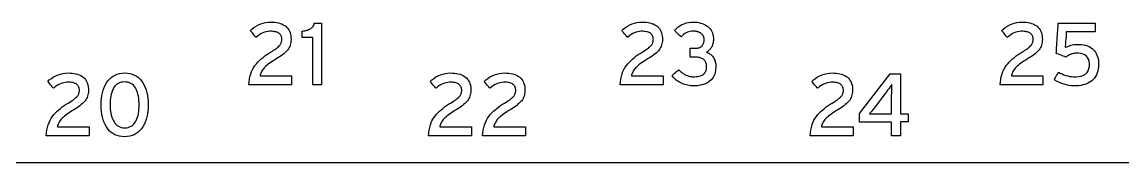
# Model space of a CAD drawing. Extents: x 1 to 47.7, y 0.2 to 35.
# Drawn here: x 33.149 to 34.883, y 13.33 to 13.551 of the extents above; entities that cross this region are included whole.
import ezdxf

# ---------------------------------------------------------------- set-up
doc = ezdxf.new("R2010")
doc.units = 0
doc.header["$MEASUREMENT"] = 0
doc.layers.add('7_0_____DWG', color=7, linetype='CONTINUOUS')

msp = doc.modelspace()

# ---------------------------------------------------------------- linework, layer by layer
at = {"layer": '7_0_____DWG'}
for points in [[(33.5057, 13.4525), (33.5061, 13.4571), (33.5067, 13.4615), (33.5076, 13.4657), (33.5087, 13.4697), (33.5101, 13.4734), (33.5116, 13.4769), (33.5135, 13.4801), (33.5155, 13.4831), (33.5178, 13.4858), (33.5202, 13.4884), (33.5228, 13.4909), (33.5254, 13.4933), (33.5282, 13.4957), (33.531, 13.4979), (33.5339, 13.5), (33.537, 13.502), (33.5401, 13.504), (33.5429, 13.5056), (33.5449, 13.5068), (33.5468, 13.5081), (33.5485, 13.5092), (33.55, 13.5104), (33.5514, 13.5115), (33.5526, 13.5125), (33.5537, 13.5136), (33.5546, 13.5145), (33.5553, 13.5155), (33.5559, 13.5165), (33.5564, 13.5175), (33.5569, 13.5185), (33.5572, 13.5195), (33.5575, 13.5206), (33.5577, 13.5216), (33.5579, 13.5227), (33.5579, 13.5238), (33.5579, 13.5251), (33.5577, 13.5264), (33.5575, 13.5276), (33.5571, 13.5287), (33.5567, 13.5298), (33.5561, 13.5308), (33.5554, 13.5317), (33.5546, 13.5325), (33.5537, 13.5333), (33.5527, 13.5341), (33.5515, 13.5347), (33.5501, 13.5353), (33.5486, 13.5357), (33.547, 13.5361), (33.5453, 13.5364), (33.5434, 13.5366), (33.5413, 13.5367), (33.5389, 13.5367), (33.5361, 13.5364), (33.5333, 13.5359), (33.5306, 13.5352), (33.5279, 13.5342), (33.5254, 13.533), (33.5229, 13.5315), (33.5205, 13.5298), (33.5181, 13.5279), (33.517, 13.5271), (33.5164, 13.5279), (33.5153, 13.5293), (33.5139, 13.531), (33.5124, 13.5328), (33.5109, 13.5347), (33.5096, 13.5363), (33.5086, 13.5375), (33.5082, 13.538), (33.5106, 13.5402), (33.5139, 13.5428), (33.5173, 13.5449), (33.5208, 13.5468), (33.5245, 13.5483), (33.5282, 13.5495), (33.5321, 13.5504), (33.5362, 13.551), (33.5403, 13.5512), (33.5436, 13.5511), (33.5468, 13.5509), (33.5497, 13.5505), (33.5526, 13.5499), (33.5552, 13.5491), (33.5577, 13.5482), (33.56, 13.5471), (33.5621, 13.5459), (33.5641, 13.5445), (33.5659, 13.5428), (33.5674, 13.541), (33.5688, 13.539), (33.5699, 13.5368), (33.5708, 13.5345), (33.5715, 13.532), (33.572, 13.5292), (33.5722, 13.5264), (33.5723, 13.5236), (33.5721, 13.5212), (33.5719, 13.5189), (33.5714, 13.5168), (33.5709, 13.5147), (33.5702, 13.5128), (33.5693, 13.511), (33.5683, 13.5093), (33.5672, 13.5077), (33.5659, 13.5061), (33.5643, 13.5046), (33.5627, 13.503), (33.5608, 13.5015), (33.5588, 13.4999), (33.5566, 13.4983), (33.5542, 13.4966), (33.5517, 13.495), (33.549, 13.4933), (33.5461, 13.4915), (33.5433, 13.4898), (33.5408, 13.4881), (33.5385, 13.4865), (33.5364, 13.4849), (33.5345, 13.4834), (33.5328, 13.4819), (33.5312, 13.4805), (33.5299, 13.4792), (33.5288, 13.4778), (33.5277, 13.4764), (33.5268, 13.475), (33.5259, 13.4736), (33.5252, 13.4721), (33.5246, 13.4706), (33.524, 13.4691), (33.5236, 13.4676), (33.5236, 13.4666), (33.5265, 13.4666), (33.5321, 13.4666), (33.5395, 13.4666), (33.5478, 13.4666), (33.5562, 13.4666), (33.5638, 13.4666), (33.5696, 13.4666), (33.5729, 13.4666), (33.5732, 13.4664), (33.5732, 13.4654), (33.5732, 13.4637), (33.5732, 13.4615), (33.5732, 13.4591), (33.5732, 13.4568), (33.5732, 13.4547), (33.5732, 13.4532), (33.5732, 13.4525), (33.5717, 13.4525), (33.5661, 13.4525), (33.5572, 13.4525), (33.5465, 13.4525), (33.535, 13.4525), (33.524, 13.4525), (33.5146, 13.4525), (33.5081, 13.4525)], [(33.6064, 13.4525), (33.6064, 13.4553), (33.6064, 13.4629), (33.6064, 13.4738), (33.6064, 13.4864), (33.6064, 13.4995), (33.6064, 13.5114), (33.6064, 13.5209), (33.6064, 13.5263), (33.6062, 13.527), (33.605, 13.527), (33.6029, 13.527), (33.6002, 13.527), (33.5973, 13.527), (33.5945, 13.527), (33.592, 13.527), (33.5903, 13.527), (33.5897, 13.527), (33.5897, 13.5274), (33.5897, 13.5284), (33.5897, 13.5299), (33.5897, 13.5316), (33.5897, 13.5333), (33.5897, 13.5349), (33.5897, 13.5362), (33.5897, 13.5369), (33.5906, 13.5371), (33.5923, 13.5373), (33.5939, 13.5376), (33.5955, 13.5379), (33.597, 13.5383), (33.5984, 13.5387), (33.5998, 13.5393), (33.6012, 13.5398), (33.6025, 13.5405), (33.6036, 13.5412), (33.6047, 13.542), (33.6057, 13.5429), (33.6066, 13.5439), (33.6073, 13.545), (33.608, 13.5462), (33.6085, 13.5475), (33.6089, 13.5489), (33.6092, 13.5496), (33.61, 13.5496), (33.6115, 13.5496), (33.6133, 13.5496), (33.6153, 13.5496), (33.6173, 13.5496), (33.6189, 13.5496), (33.6201, 13.5496), (33.6205, 13.5496), (33.6205, 13.5459), (33.6205, 13.536), (33.6205, 13.5219), (33.6205, 13.5053), (33.6205, 13.4883), (33.6205, 13.4727), (33.6205, 13.4605), (33.6205, 13.4534), (33.6204, 13.4525), (33.6193, 13.4525), (33.6176, 13.4525), (33.6153, 13.4525), (33.6128, 13.4525), (33.6104, 13.4525), (33.6084, 13.4525), (33.6069, 13.4525)], [(34.0907, 13.4525), (34.0911, 13.4571), (34.0917, 13.4615), (34.0926, 13.4657), (34.0937, 13.4697), (34.095, 13.4734), (34.0966, 13.4769), (34.0984, 13.4801), (34.1005, 13.4831), (34.1028, 13.4858), (34.1052, 13.4884), (34.1077, 13.4909), (34.1104, 13.4933), (34.1131, 13.4957), (34.116, 13.4979), (34.1189, 13.5), (34.122, 13.502), (34.1251, 13.504), (34.1278, 13.5056), (34.1299, 13.5068), (34.1317, 13.5081), (34.1334, 13.5092), (34.135, 13.5104), (34.1364, 13.5115), (34.1376, 13.5125), (34.1387, 13.5136), (34.1395, 13.5145), (34.1403, 13.5155), (34.1409, 13.5165), (34.1414, 13.5175), (34.1419, 13.5185), (34.1422, 13.5195), (34.1425, 13.5206), (34.1427, 13.5216), (34.1428, 13.5227), (34.1429, 13.5238), (34.1428, 13.5251), (34.1427, 13.5264), (34.1424, 13.5276), (34.1421, 13.5287), (34.1416, 13.5298), (34.1411, 13.5308), (34.1404, 13.5317), (34.1396, 13.5325), (34.1387, 13.5333), (34.1377, 13.5341), (34.1365, 13.5347), (34.1351, 13.5353), (34.1336, 13.5357), (34.132, 13.5361), (34.1302, 13.5364), (34.1283, 13.5366), (34.1263, 13.5367), (34.1239, 13.5367), (34.121, 13.5364), (34.1183, 13.5359), (34.1156, 13.5352), (34.1129, 13.5342), (34.1104, 13.533), (34.1079, 13.5315), (34.1055, 13.5298), (34.1031, 13.5279), (34.102, 13.5271), (34.1014, 13.5279), (34.1003, 13.5293), (34.0989, 13.531), (34.0974, 13.5328), (34.0959, 13.5347), (34.0945, 13.5363), (34.0936, 13.5375), (34.0931, 13.538), (34.0956, 13.5402), (34.0989, 13.5428), (34.1023, 13.5449), (34.1058, 13.5468), (34.1094, 13.5483), (34.1132, 13.5495), (34.1171, 13.5504), (34.1211, 13.551), (34.1253, 13.5512), (34.1286, 13.5511), (34.1317, 13.5509), (34.1347, 13.5505), (34.1375, 13.5499), (34.1402, 13.5491), (34.1427, 13.5482), (34.145, 13.5471), (34.1471, 13.5459), (34.1491, 13.5445), (34.1509, 13.5428), (34.1524, 13.541), (34.1538, 13.539), (34.1549, 13.5368), (34.1558, 13.5345), (34.1565, 13.532), (34.157, 13.5292), (34.1572, 13.5264), (34.1573, 13.5236), (34.1571, 13.5212), (34.1568, 13.5189), (34.1564, 13.5168), (34.1559, 13.5147), (34.1551, 13.5128), (34.1543, 13.511), (34.1533, 13.5093), (34.1522, 13.5077), (34.1508, 13.5061), (34.1493, 13.5046), (34.1476, 13.503), (34.1458, 13.5015), (34.1437, 13.4999), (34.1416, 13.4983), (34.1392, 13.4966), (34.1366, 13.495), (34.1339, 13.4933), (34.131, 13.4915), (34.1283, 13.4898), (34.1258, 13.4881), (34.1235, 13.4865), (34.1213, 13.4849), (34.1194, 13.4834), (34.1177, 13.4819), (34.1162, 13.4805), (34.1149, 13.4792), (34.1137, 13.4778), (34.1127, 13.4764), (34.1117, 13.475), (34.1109, 13.4736), (34.1102, 13.4721), (34.1095, 13.4706), (34.109, 13.4691), (34.1086, 13.4676), (34.1086, 13.4666), (34.1115, 13.4666), (34.1171, 13.4666), (34.1245, 13.4666), (34.1328, 13.4666), (34.1412, 13.4666), (34.1488, 13.4666), (34.1546, 13.4666), (34.1578, 13.4666), (34.1582, 13.4664), (34.1582, 13.4654), (34.1582, 13.4637), (34.1582, 13.4615), (34.1582, 13.4591), (34.1582, 13.4568), (34.1582, 13.4547), (34.1582, 13.4532), (34.1582, 13.4525), (34.1567, 13.4525), (34.151, 13.4525), (34.1422, 13.4525), (34.1315, 13.4525), (34.12, 13.4525), (34.1089, 13.4525), (34.0996, 13.4525), (34.0931, 13.4525)], [(34.2415, 13.4813), (34.2409, 13.4749), (34.2395, 13.4692), (34.2372, 13.4643), (34.234, 13.4602), (34.23, 13.4568), (34.225, 13.4542), (34.2193, 13.4523), (34.2126, 13.4512), (34.2058, 13.4509), (34.2036, 13.451), (34.2013, 13.4512), (34.1991, 13.4515), (34.1969, 13.452), (34.1947, 13.4525), (34.1925, 13.4531), (34.1904, 13.4538), (34.1883, 13.4546), (34.1862, 13.4555), (34.1842, 13.4565), (34.1823, 13.4577), (34.1805, 13.4589), (34.1788, 13.4601), (34.1772, 13.4615), (34.1757, 13.4629), (34.1743, 13.4645), (34.173, 13.4661), (34.1724, 13.4671), (34.173, 13.4677), (34.1743, 13.4688), (34.1759, 13.4702), (34.1777, 13.4717), (34.1795, 13.4733), (34.1811, 13.4747), (34.1823, 13.4758), (34.183, 13.4764), (34.1837, 13.4757), (34.1847, 13.4745), (34.1859, 13.4734), (34.187, 13.4724), (34.1882, 13.4714), (34.1894, 13.4705), (34.1907, 13.4697), (34.192, 13.4689), (34.1933, 13.4682), (34.1947, 13.4676), (34.1961, 13.4671), (34.1975, 13.4666), (34.1989, 13.4662), (34.2003, 13.4659), (34.2017, 13.4656), (34.2032, 13.4654), (34.2046, 13.4653), (34.206, 13.4653), (34.2083, 13.4653), (34.2107, 13.4655), (34.2128, 13.4657), (34.2148, 13.4661), (34.2166, 13.4666), (34.2183, 13.4672), (34.2198, 13.4679), (34.2211, 13.4687), (34.2222, 13.4696), (34.2232, 13.4706), (34.2241, 13.4717), (34.2248, 13.4728), (34.2255, 13.4741), (34.226, 13.4754), (34.2264, 13.4768), (34.2266, 13.4783), (34.2268, 13.4799), (34.2268, 13.4816), (34.2267, 13.4832), (34.2265, 13.4847), (34.2262, 13.4862), (34.2257, 13.4875), (34.2252, 13.4888), (34.2245, 13.4899), (34.2237, 13.4909), (34.2228, 13.4919), (34.2218, 13.4927), (34.2207, 13.4934), (34.2195, 13.494), (34.2182, 13.4946), (34.2168, 13.495), (34.2154, 13.4954), (34.2139, 13.4957), (34.2124, 13.4958), (34.2107, 13.4959), (34.2097, 13.4959), (34.2091, 13.4959), (34.2081, 13.4959), (34.2068, 13.4959), (34.2053, 13.4959), (34.2039, 13.4959), (34.2026, 13.4959), (34.2015, 13.4959), (34.201, 13.4959), (34.2009, 13.4961), (34.2009, 13.4971), (34.2009, 13.4988), (34.2009, 13.501), (34.2009, 13.5033), (34.2009, 13.5057), (34.2009, 13.5077), (34.2009, 13.5092), (34.2009, 13.51), (34.2011, 13.51), (34.2018, 13.51), (34.2029, 13.51), (34.2042, 13.51), (34.2057, 13.51), (34.2071, 13.51), (34.2083, 13.51), (34.2092, 13.51), (34.2096, 13.51), (34.2109, 13.5101), (34.2123, 13.5102), (34.2136, 13.5105), (34.2148, 13.5108), (34.216, 13.5112), (34.217, 13.5118), (34.218, 13.5124), (34.2189, 13.5132), (34.2197, 13.5141), (34.2204, 13.5149), (34.221, 13.5159), (34.2215, 13.5168), (34.2219, 13.5179), (34.2223, 13.5189), (34.2226, 13.52), (34.2228, 13.5212), (34.2229, 13.5224), (34.2229, 13.5235), (34.2229, 13.524), (34.2229, 13.5244), (34.2228, 13.5249), (34.2228, 13.5254), (34.2227, 13.526), (34.2226, 13.5265), (34.2225, 13.527), (34.2224, 13.5275), (34.2222, 13.5281), (34.222, 13.5286), (34.2217, 13.5291), (34.2214, 13.5296), (34.2211, 13.5301), (34.2208, 13.5306), (34.2204, 13.531), (34.22, 13.5315), (34.2196, 13.532), (34.2191, 13.5324), (34.2186, 13.5329), (34.2181, 13.5333), (34.2175, 13.5337), (34.2169, 13.5341), (34.2163, 13.5345), (34.2157, 13.5348), (34.215, 13.5352), (34.2142, 13.5355), (34.2135, 13.5358), (34.2126, 13.536), (34.2117, 13.5362), (34.2108, 13.5364), (34.2098, 13.5366), (34.2088, 13.5367), (34.2078, 13.5368), (34.2067, 13.5368), (34.2055, 13.5368), (34.2034, 13.5368), (34.2011, 13.5365), (34.1988, 13.5359), (34.1966, 13.5352), (34.1945, 13.5342), (34.1924, 13.533), (34.1905, 13.5316), (34.1886, 13.5299), (34.1868, 13.5281), (34.1863, 13.528), (34.1854, 13.5289), (34.184, 13.5303), (34.1823, 13.5319), (34.1806, 13.5337), (34.1789, 13.5353), (34.1775, 13.5367), (34.1765, 13.5377), (34.1761, 13.5381), (34.1788, 13.5408), (34.1817, 13.5433), (34.1847, 13.5454), (34.1879, 13.5472), (34.1912, 13.5486), (34.1946, 13.5498), (34.1983, 13.5506), (34.202, 13.5511), (34.2058, 13.5512), (34.2088, 13.5511), (34.2118, 13.5508), (34.2145, 13.5504), (34.2172, 13.5497), (34.2198, 13.5489), (34.2222, 13.5479), (34.2245, 13.5468), (34.2267, 13.5455), (34.2288, 13.544), (34.2307, 13.5423), (34.2323, 13.5405), (34.2338, 13.5385), (34.235, 13.5364), (34.2359, 13.5341), (34.2367, 13.5317), (34.2372, 13.5292), (34.2375, 13.5264), (34.2375, 13.524), (34.2374, 13.5221), (34.2372, 13.5204), (34.237, 13.5187), (34.2366, 13.5171), (34.2362, 13.5157), (34.2358, 13.5143), (34.2352, 13.513), (34.2346, 13.5118), (34.2339, 13.5107), (34.2331, 13.5096), (34.2323, 13.5086), (34.2314, 13.5077), (34.2305, 13.5068), (34.2296, 13.5059), (34.2286, 13.5052), (34.2275, 13.5044), (34.2264, 13.5038), (34.2272, 13.5033), (34.2287, 13.5027), (34.2301, 13.5021), (34.2314, 13.5014), (34.2327, 13.5005), (34.2339, 13.4996), (34.235, 13.4986), (34.236, 13.4975), (34.237, 13.4962), (34.2379, 13.4949), (34.2387, 13.4936), (34.2394, 13.4921), (34.24, 13.4905), (34.2405, 13.4889), (34.2409, 13.4871), (34.2412, 13.4853), (34.2414, 13.4833)], [(34.689, 13.4525), (34.6894, 13.4571), (34.69, 13.4615), (34.6909, 13.4657), (34.692, 13.4697), (34.6934, 13.4734), (34.6949, 13.4769), (34.6968, 13.4801), (34.6988, 13.4831), (34.7011, 13.4858), (34.7035, 13.4884), (34.7061, 13.4909), (34.7087, 13.4933), (34.7115, 13.4957), (34.7143, 13.4979), (34.7172, 13.5), (34.7203, 13.502), (34.7234, 13.504), (34.7262, 13.5056), (34.7282, 13.5068), (34.7301, 13.5081), (34.7318, 13.5092), (34.7333, 13.5104), (34.7347, 13.5115), (34.7359, 13.5125), (34.737, 13.5136), (34.7379, 13.5145), (34.7386, 13.5155), (34.7392, 13.5165), (34.7397, 13.5175), (34.7402, 13.5185), (34.7405, 13.5195), (34.7408, 13.5206), (34.741, 13.5216), (34.7412, 13.5227), (34.7412, 13.5238), (34.7412, 13.5251), (34.741, 13.5264), (34.7408, 13.5276), (34.7404, 13.5287), (34.74, 13.5298), (34.7394, 13.5308), (34.7387, 13.5317), (34.7379, 13.5325), (34.737, 13.5333), (34.736, 13.5341), (34.7348, 13.5347), (34.7334, 13.5353), (34.732, 13.5357), (34.7303, 13.5361), (34.7286, 13.5364), (34.7267, 13.5366), (34.7246, 13.5367), (34.7222, 13.5367), (34.7194, 13.5364), (34.7166, 13.5359), (34.7139, 13.5352), (34.7113, 13.5342), (34.7087, 13.533), (34.7062, 13.5315), (34.7038, 13.5298), (34.7015, 13.5279), (34.7003, 13.5271), (34.6997, 13.5279), (34.6986, 13.5293), (34.6972, 13.531), (34.6957, 13.5328), (34.6942, 13.5347), (34.6929, 13.5363), (34.6919, 13.5375), (34.6915, 13.538), (34.6939, 13.5402), (34.6972, 13.5428), (34.7006, 13.5449), (34.7041, 13.5468), (34.7078, 13.5483), (34.7115, 13.5495), (34.7154, 13.5504), (34.7195, 13.551), (34.7236, 13.5512), (34.7269, 13.5511), (34.7301, 13.5509), (34.733, 13.5505), (34.7359, 13.5499), (34.7385, 13.5491), (34.741, 13.5482), (34.7433, 13.5471), (34.7454, 13.5459), (34.7474, 13.5445), (34.7492, 13.5428), (34.7507, 13.541), (34.7521, 13.539), (34.7532, 13.5368), (34.7541, 13.5345), (34.7548, 13.532), (34.7553, 13.5292), (34.7555, 13.5264), (34.7556, 13.5236), (34.7554, 13.5212), (34.7552, 13.5189), (34.7547, 13.5168), (34.7542, 13.5147), (34.7535, 13.5128), (34.7526, 13.511), (34.7516, 13.5093), (34.7505, 13.5077), (34.7492, 13.5061), (34.7476, 13.5046), (34.746, 13.503), (34.7441, 13.5015), (34.7421, 13.4999), (34.7399, 13.4983), (34.7375, 13.4966), (34.735, 13.495), (34.7323, 13.4933), (34.7294, 13.4915), (34.7266, 13.4898), (34.7241, 13.4881), (34.7218, 13.4865), (34.7197, 13.4849), (34.7178, 13.4834), (34.7161, 13.4819), (34.7145, 13.4805), (34.7132, 13.4792), (34.7121, 13.4778), (34.711, 13.4764), (34.7101, 13.475), (34.7092, 13.4736), (34.7085, 13.4721), (34.7079, 13.4706), (34.7073, 13.4691), (34.7069, 13.4676), (34.7069, 13.4666), (34.7098, 13.4666), (34.7154, 13.4666), (34.7228, 13.4666), (34.7311, 13.4666), (34.7395, 13.4666), (34.7471, 13.4666), (34.7529, 13.4666), (34.7562, 13.4666), (34.7565, 13.4664), (34.7565, 13.4654), (34.7565, 13.4637), (34.7565, 13.4615), (34.7565, 13.4591), (34.7565, 13.4568), (34.7565, 13.4547), (34.7565, 13.4532), (34.7565, 13.4525), (34.755, 13.4525), (34.7493, 13.4525), (34.7405, 13.4525), (34.7298, 13.4525), (34.7183, 13.4525), (34.7073, 13.4525), (34.6979, 13.4525), (34.6914, 13.4525)], [(34.8442, 13.4855), (34.8441, 13.4816), (34.8436, 13.4779), (34.843, 13.4745), (34.842, 13.4713), (34.8408, 13.4684), (34.8393, 13.4657), (34.8376, 13.4632), (34.8356, 13.4609), (34.8334, 13.459), (34.831, 13.4572), (34.8284, 13.4556), (34.8256, 13.4543), (34.8227, 13.4532), (34.8195, 13.4523), (34.8163, 13.4516), (34.8128, 13.4512), (34.8092, 13.4509), (34.8053, 13.4509), (34.8013, 13.4512), (34.7974, 13.4517), (34.7936, 13.4524), (34.7898, 13.4534), (34.7861, 13.4546), (34.7825, 13.4561), (34.7789, 13.4578), (34.7754, 13.4598), (34.7744, 13.4607), (34.7749, 13.4616), (34.7758, 13.4632), (34.7769, 13.4651), (34.778, 13.4671), (34.7792, 13.4691), (34.7801, 13.4708), (34.7808, 13.472), (34.7811, 13.4725), (34.7837, 13.4711), (34.7867, 13.4697), (34.7896, 13.4685), (34.7926, 13.4674), (34.7956, 13.4666), (34.7987, 13.4659), (34.8017, 13.4654), (34.8048, 13.4651), (34.8081, 13.465), (34.8128, 13.4654), (34.8169, 13.4663), (34.8205, 13.4676), (34.8235, 13.4695), (34.8259, 13.4718), (34.8277, 13.4747), (34.829, 13.4781), (34.8297, 13.4819), (34.8298, 13.4861), (34.8293, 13.4897), (34.8284, 13.4928), (34.8269, 13.4955), (34.825, 13.4977), (34.8226, 13.4995), (34.8198, 13.5008), (34.8164, 13.5017), (34.8126, 13.5021), (34.81, 13.5022), (34.8087, 13.5021), (34.8075, 13.5021), (34.8063, 13.5019), (34.8051, 13.5018), (34.8039, 13.5016), (34.8028, 13.5013), (34.8018, 13.5011), (34.8007, 13.5008), (34.7997, 13.5004), (34.7988, 13.4999), (34.7978, 13.4995), (34.7969, 13.499), (34.796, 13.4985), (34.7951, 13.4979), (34.7942, 13.4973), (34.7934, 13.4967), (34.7925, 13.4961), (34.792, 13.4963), (34.7906, 13.4969), (34.7885, 13.4977), (34.786, 13.4987), (34.7835, 13.4998), (34.7811, 13.5007), (34.7791, 13.5015), (34.7778, 13.502), (34.7775, 13.5023), (34.7777, 13.5047), (34.778, 13.5098), (34.7785, 13.5167), (34.779, 13.5246), (34.7796, 13.5326), (34.7801, 13.5399), (34.7805, 13.5457), (34.7807, 13.5491), (34.7812, 13.5496), (34.7849, 13.5496), (34.7917, 13.5496), (34.8005, 13.5496), (34.8102, 13.5496), (34.8199, 13.5496), (34.8285, 13.5496), (34.835, 13.5496), (34.8383, 13.5496), (34.8386, 13.5494), (34.8386, 13.5483), (34.8386, 13.5466), (34.8386, 13.5444), (34.8386, 13.5421), (34.8386, 13.5398), (34.8386, 13.5378), (34.8386, 13.5364), (34.8386, 13.5358), (34.8373, 13.5358), (34.8332, 13.5358), (34.8271, 13.5358), (34.8198, 13.5358), (34.8121, 13.5358), (34.8048, 13.5358), (34.7987, 13.5358), (34.7946, 13.5358), (34.7933, 13.5358), (34.7933, 13.5347), (34.7931, 13.5322), (34.7928, 13.5287), (34.7925, 13.5246), (34.7922, 13.5205), (34.7919, 13.5166), (34.7917, 13.5135), (34.7915, 13.5115), (34.7921, 13.5115), (34.794, 13.5125), (34.796, 13.5134), (34.7981, 13.5141), (34.8003, 13.5148), (34.8027, 13.5153), (34.8052, 13.5157), (34.8078, 13.516), (34.8105, 13.5161), (34.8138, 13.5161), (34.8173, 13.5158), (34.8206, 13.5154), (34.8237, 13.5147), (34.8265, 13.5138), (34.8292, 13.5126), (34.8316, 13.5113), (34.8338, 13.5097), (34.8358, 13.508), (34.8376, 13.506), (34.8391, 13.5039), (34.8405, 13.5017), (34.8416, 13.4993), (34.8426, 13.4968), (34.8433, 13.4942), (34.8438, 13.4914), (34.8441, 13.4885)], [(33.1867, 13.3724), (33.1871, 13.3771), (33.1878, 13.3815), (33.1886, 13.3857), (33.1897, 13.3896), (33.1911, 13.3934), (33.1927, 13.3968), (33.1945, 13.4001), (33.1965, 13.403), (33.1988, 13.4058), (33.2012, 13.4084), (33.2038, 13.4109), (33.2064, 13.4133), (33.2092, 13.4156), (33.212, 13.4178), (33.2149, 13.42), (33.218, 13.422), (33.2211, 13.4239), (33.2239, 13.4255), (33.2259, 13.4268), (33.2278, 13.428), (33.2295, 13.4292), (33.231, 13.4303), (33.2324, 13.4314), (33.2336, 13.4325), (33.2347, 13.4335), (33.2356, 13.4345), (33.2363, 13.4355), (33.2369, 13.4364), (33.2374, 13.4374), (33.2379, 13.4384), (33.2383, 13.4395), (33.2385, 13.4405), (33.2388, 13.4416), (33.2389, 13.4427), (33.2389, 13.4438), (33.2389, 13.4451), (33.2387, 13.4463), (33.2385, 13.4475), (33.2381, 13.4487), (33.2377, 13.4497), (33.2371, 13.4507), (33.2364, 13.4516), (33.2356, 13.4525), (33.2348, 13.4533), (33.2337, 13.454), (33.2325, 13.4547), (33.2311, 13.4552), (33.2297, 13.4557), (33.228, 13.4561), (33.2263, 13.4563), (33.2244, 13.4565), (33.2223, 13.4566), (33.2199, 13.4566), (33.2171, 13.4564), (33.2143, 13.4559), (33.2116, 13.4551), (33.209, 13.4542), (33.2064, 13.4529), (33.2039, 13.4515), (33.2015, 13.4498), (33.1992, 13.4479), (33.198, 13.4471), (33.1974, 13.4479), (33.1963, 13.4492), (33.1949, 13.4509), (33.1934, 13.4528), (33.1919, 13.4546), (33.1906, 13.4562), (33.1896, 13.4574), (33.1892, 13.458), (33.1916, 13.4602), (33.1949, 13.4627), (33.1983, 13.4649), (33.2018, 13.4668), (33.2055, 13.4683), (33.2093, 13.4695), (33.2132, 13.4704), (33.2172, 13.4709), (33.2213, 13.4712), (33.2246, 13.4711), (33.2278, 13.4708), (33.2308, 13.4704), (33.2336, 13.4698), (33.2362, 13.4691), (33.2387, 13.4682), (33.241, 13.4671), (33.2431, 13.4659), (33.2451, 13.4644), (33.2469, 13.4628), (33.2484, 13.461), (33.2498, 13.459), (33.2509, 13.4568), (33.2518, 13.4544), (33.2525, 13.4519), (33.253, 13.4492), (33.2532, 13.4463), (33.2533, 13.4435), (33.2531, 13.4412), (33.2529, 13.4389), (33.2524, 13.4368), (33.2519, 13.4347), (33.2512, 13.4328), (33.2503, 13.431), (33.2493, 13.4292), (33.2482, 13.4276), (33.2469, 13.4261), (33.2453, 13.4246), (33.2437, 13.423), (33.2418, 13.4214), (33.2398, 13.4198), (33.2376, 13.4182), (33.2352, 13.4166), (33.2327, 13.4149), (33.23, 13.4133), (33.2271, 13.4115), (33.2243, 13.4098), (33.2218, 13.4081), (33.2195, 13.4064), (33.2174, 13.4049), (33.2155, 13.4034), (33.2138, 13.4019), (33.2123, 13.4005), (33.211, 13.3991), (33.2098, 13.3978), (33.2087, 13.3964), (33.2078, 13.395), (33.2069, 13.3935), (33.2062, 13.3921), (33.2056, 13.3906), (33.205, 13.3891), (33.2046, 13.3876), (33.2046, 13.3865), (33.2075, 13.3865), (33.2131, 13.3865), (33.2205, 13.3865), (33.2288, 13.3865), (33.2372, 13.3865), (33.2448, 13.3865), (33.2507, 13.3865), (33.2539, 13.3865), (33.2543, 13.3864), (33.2543, 13.3854), (33.2543, 13.3836), (33.2543, 13.3815), (33.2543, 13.3791), (33.2543, 13.3767), (33.2543, 13.3747), (33.2543, 13.3732), (33.2543, 13.3725), (33.2528, 13.3724), (33.2471, 13.3724), (33.2382, 13.3724), (33.2275, 13.3724), (33.216, 13.3724), (33.205, 13.3724), (33.1956, 13.3724), (33.1891, 13.3724)], [(33.3473, 13.4212), (33.3472, 13.416), (33.3468, 13.4111), (33.3461, 13.4065), (33.3452, 13.402), (33.344, 13.3978), (33.3426, 13.3939), (33.3409, 13.3902), (33.339, 13.3867), (33.3367, 13.3835), (33.3343, 13.3806), (33.3316, 13.3781), (33.3286, 13.3759), (33.3254, 13.3742), (33.3219, 13.3728), (33.3182, 13.3718), (33.3142, 13.3711), (33.31, 13.3709), (33.3059, 13.3711), (33.302, 13.3718), (33.2983, 13.3728), (33.2949, 13.3741), (33.2917, 13.3759), (33.2887, 13.378), (33.286, 13.3805), (33.2836, 13.3833), (33.2814, 13.3865), (33.2794, 13.39), (33.2777, 13.3936), (33.2763, 13.3976), (33.2751, 13.4017), (33.2742, 13.4062), (33.2736, 13.4108), (33.2732, 13.4157), (33.273, 13.4209), (33.2732, 13.4261), (33.2736, 13.431), (33.2742, 13.4357), (33.2752, 13.4401), (33.2763, 13.4443), (33.2778, 13.4483), (33.2795, 13.452), (33.2815, 13.4555), (33.2837, 13.4587), (33.2862, 13.4616), (33.2889, 13.4641), (33.2919, 13.4662), (33.2951, 13.468), (33.2985, 13.4694), (33.3022, 13.4703), (33.3061, 13.4709), (33.3103, 13.4712), (33.3145, 13.4709), (33.3185, 13.4703), (33.3222, 13.4693), (33.3256, 13.468), (33.3288, 13.4662), (33.3318, 13.4641), (33.3344, 13.4617), (33.3369, 13.4588), (33.3391, 13.4556), (33.341, 13.4522), (33.3427, 13.4485), (33.3441, 13.4446), (33.3452, 13.4404), (33.3461, 13.436), (33.3468, 13.4313), (33.3472, 13.4264)], [(33.3331, 13.4209), (33.333, 13.4245), (33.3328, 13.428), (33.3324, 13.4313), (33.3319, 13.4345), (33.3312, 13.4375), (33.3304, 13.4403), (33.3295, 13.443), (33.3284, 13.4456), (33.3271, 13.448), (33.3257, 13.4501), (33.324, 13.4519), (33.3222, 13.4535), (33.3201, 13.4547), (33.3179, 13.4557), (33.3155, 13.4565), (33.3128, 13.4569), (33.31, 13.4571), (33.3073, 13.4569), (33.3047, 13.4565), (33.3023, 13.4557), (33.3001, 13.4548), (33.2981, 13.4535), (33.2963, 13.452), (33.2946, 13.4502), (33.2932, 13.4481), (33.2919, 13.4458), (33.2908, 13.4433), (33.2898, 13.4406), (33.289, 13.4378), (33.2884, 13.4348), (33.2879, 13.4316), (33.2875, 13.4283), (33.2873, 13.4248), (33.2873, 13.4212), (33.2873, 13.4176), (33.2876, 13.4141), (33.288, 13.4109), (33.2885, 13.4077), (33.2892, 13.4048), (33.29, 13.4019), (33.291, 13.3993), (33.2922, 13.3968), (33.2935, 13.3944), (33.2949, 13.3922), (33.2966, 13.3903), (33.2984, 13.3887), (33.3004, 13.3874), (33.3026, 13.3863), (33.305, 13.3856), (33.3075, 13.3851), (33.3103, 13.385), (33.3131, 13.3851), (33.3157, 13.3856), (33.3181, 13.3863), (33.3204, 13.3874), (33.3224, 13.3887), (33.3242, 13.3902), (33.3259, 13.3921), (33.3273, 13.3943), (33.3285, 13.3966), (33.3296, 13.3991), (33.3305, 13.4017), (33.3313, 13.4045), (33.3319, 13.4075), (33.3324, 13.4106), (33.3328, 13.4139), (33.333, 13.4173)], [(33.7889, 13.3724), (33.7893, 13.3771), (33.7899, 13.3815), (33.7908, 13.3857), (33.7919, 13.3896), (33.7932, 13.3934), (33.7948, 13.3968), (33.7966, 13.4001), (33.7987, 13.403), (33.801, 13.4058), (33.8034, 13.4084), (33.806, 13.4109), (33.8086, 13.4133), (33.8113, 13.4156), (33.8142, 13.4178), (33.8171, 13.42), (33.8202, 13.422), (33.8233, 13.4239), (33.826, 13.4255), (33.8281, 13.4268), (33.8299, 13.428), (33.8316, 13.4292), (33.8332, 13.4303), (33.8346, 13.4314), (33.8358, 13.4325), (33.8369, 13.4335), (33.8378, 13.4345), (33.8385, 13.4355), (33.8391, 13.4364), (33.8396, 13.4374), (33.8401, 13.4384), (33.8404, 13.4395), (33.8407, 13.4405), (33.8409, 13.4416), (33.8411, 13.4427), (33.8411, 13.4438), (33.8411, 13.4451), (33.8409, 13.4463), (33.8407, 13.4475), (33.8403, 13.4487), (33.8398, 13.4497), (33.8393, 13.4507), (33.8386, 13.4516), (33.8378, 13.4525), (33.8369, 13.4533), (33.8359, 13.454), (33.8347, 13.4547), (33.8333, 13.4552), (33.8318, 13.4557), (33.8302, 13.4561), (33.8284, 13.4563), (33.8265, 13.4565), (33.8245, 13.4566), (33.8221, 13.4566), (33.8192, 13.4564), (33.8165, 13.4559), (33.8138, 13.4551), (33.8111, 13.4542), (33.8086, 13.4529), (33.8061, 13.4515), (33.8037, 13.4498), (33.8013, 13.4479), (33.8002, 13.4471), (33.7996, 13.4479), (33.7985, 13.4492), (33.7971, 13.4509), (33.7956, 13.4528), (33.7941, 13.4546), (33.7928, 13.4562), (33.7918, 13.4574), (33.7913, 13.458), (33.7938, 13.4602), (33.7971, 13.4627), (33.8005, 13.4649), (33.804, 13.4668), (33.8077, 13.4683), (33.8114, 13.4695), (33.8153, 13.4704), (33.8193, 13.4709), (33.8235, 13.4712), (33.8268, 13.4711), (33.8299, 13.4708), (33.8329, 13.4704), (33.8357, 13.4698), (33.8384, 13.4691), (33.8409, 13.4682), (33.8432, 13.4671), (33.8453, 13.4659), (33.8473, 13.4644), (33.8491, 13.4628), (33.8506, 13.461), (33.852, 13.459), (33.8531, 13.4568), (33.854, 13.4544), (33.8547, 13.4519), (33.8552, 13.4492), (33.8554, 13.4463), (33.8555, 13.4435), (33.8553, 13.4412), (33.855, 13.4389), (33.8546, 13.4368), (33.8541, 13.4347), (33.8533, 13.4328), (33.8525, 13.431), (33.8515, 13.4292), (33.8504, 13.4276), (33.849, 13.4261), (33.8475, 13.4246), (33.8458, 13.423), (33.844, 13.4214), (33.842, 13.4198), (33.8398, 13.4182), (33.8374, 13.4166), (33.8349, 13.4149), (33.8322, 13.4133), (33.8292, 13.4115), (33.8265, 13.4098), (33.824, 13.4081), (33.8217, 13.4064), (33.8196, 13.4049), (33.8176, 13.4034), (33.8159, 13.4019), (33.8144, 13.4005), (33.8131, 13.3991), (33.812, 13.3978), (33.8109, 13.3964), (33.81, 13.395), (33.8091, 13.3935), (33.8084, 13.3921), (33.8077, 13.3906), (33.8072, 13.3891), (33.8068, 13.3876), (33.8068, 13.3865), (33.8097, 13.3865), (33.8153, 13.3865), (33.8227, 13.3865), (33.831, 13.3865), (33.8394, 13.3865), (33.847, 13.3865), (33.8528, 13.3865), (33.856, 13.3865), (33.8564, 13.3864), (33.8564, 13.3854), (33.8564, 13.3836), (33.8564, 13.3815), (33.8564, 13.3791), (33.8564, 13.3767), (33.8564, 13.3747), (33.8564, 13.3732), (33.8564, 13.3725), (33.8549, 13.3724), (33.8492, 13.3724), (33.8404, 13.3724), (33.8297, 13.3724), (33.8182, 13.3724), (33.8072, 13.3724), (33.7978, 13.3724), (33.7913, 13.3724)], [(33.874, 13.3724), (33.8744, 13.3771), (33.875, 13.3815), (33.8759, 13.3857), (33.877, 13.3896), (33.8784, 13.3934), (33.8799, 13.3968), (33.8818, 13.4001), (33.8838, 13.403), (33.8861, 13.4058), (33.8885, 13.4084), (33.8911, 13.4109), (33.8937, 13.4133), (33.8964, 13.4156), (33.8993, 13.4178), (33.9022, 13.42), (33.9053, 13.422), (33.9084, 13.4239), (33.9112, 13.4255), (33.9132, 13.4268), (33.9151, 13.428), (33.9168, 13.4292), (33.9183, 13.4303), (33.9197, 13.4314), (33.9209, 13.4325), (33.922, 13.4335), (33.9229, 13.4345), (33.9236, 13.4355), (33.9242, 13.4364), (33.9247, 13.4374), (33.9252, 13.4384), (33.9255, 13.4395), (33.9258, 13.4405), (33.926, 13.4416), (33.9262, 13.4427), (33.9262, 13.4438), (33.9262, 13.4451), (33.926, 13.4463), (33.9258, 13.4475), (33.9254, 13.4487), (33.925, 13.4497), (33.9244, 13.4507), (33.9237, 13.4516), (33.9229, 13.4525), (33.922, 13.4533), (33.921, 13.454), (33.9198, 13.4547), (33.9184, 13.4552), (33.9169, 13.4557), (33.9153, 13.4561), (33.9136, 13.4563), (33.9116, 13.4565), (33.9096, 13.4566), (33.9072, 13.4566), (33.9043, 13.4564), (33.9016, 13.4559), (33.8989, 13.4551), (33.8962, 13.4542), (33.8937, 13.4529), (33.8912, 13.4515), (33.8888, 13.4498), (33.8864, 13.4479), (33.8853, 13.4471), (33.8847, 13.4479), (33.8836, 13.4492), (33.8822, 13.4509), (33.8807, 13.4528), (33.8792, 13.4546), (33.8779, 13.4562), (33.8769, 13.4574), (33.8764, 13.458), (33.8789, 13.4602), (33.8822, 13.4627), (33.8856, 13.4649), (33.8891, 13.4668), (33.8928, 13.4683), (33.8965, 13.4695), (33.9004, 13.4704), (33.9045, 13.4709), (33.9086, 13.4712), (33.9119, 13.4711), (33.9151, 13.4708), (33.918, 13.4704), (33.9208, 13.4698), (33.9235, 13.4691), (33.926, 13.4682), (33.9283, 13.4671), (33.9304, 13.4659), (33.9324, 13.4644), (33.9342, 13.4628), (33.9357, 13.461), (33.9371, 13.459), (33.9382, 13.4568), (33.9391, 13.4544), (33.9398, 13.4519), (33.9403, 13.4492), (33.9405, 13.4463), (33.9406, 13.4435), (33.9404, 13.4412), (33.9402, 13.4389), (33.9397, 13.4368), (33.9392, 13.4347), (33.9385, 13.4328), (33.9376, 13.431), (33.9366, 13.4292), (33.9355, 13.4276), (33.9341, 13.4261), (33.9326, 13.4246), (33.9309, 13.423), (33.9291, 13.4214), (33.9271, 13.4198), (33.9249, 13.4182), (33.9225, 13.4166), (33.92, 13.4149), (33.9173, 13.4133), (33.9144, 13.4115), (33.9116, 13.4098), (33.9091, 13.4081), (33.9068, 13.4064), (33.9047, 13.4049), (33.9028, 13.4034), (33.901, 13.4019), (33.8995, 13.4005), (33.8982, 13.3991), (33.8971, 13.3978), (33.896, 13.3964), (33.8951, 13.395), (33.8942, 13.3935), (33.8935, 13.3921), (33.8928, 13.3906), (33.8923, 13.3891), (33.8919, 13.3876), (33.8919, 13.3865), (33.8948, 13.3865), (33.9004, 13.3865), (33.9078, 13.3865), (33.9161, 13.3865), (33.9245, 13.3865), (33.9321, 13.3865), (33.9379, 13.3865), (33.9412, 13.3865), (33.9415, 13.3864), (33.9415, 13.3854), (33.9415, 13.3836), (33.9415, 13.3815), (33.9415, 13.3791), (33.9415, 13.3767), (33.9415, 13.3747), (33.9415, 13.3732), (33.9415, 13.3725), (33.94, 13.3724), (33.9344, 13.3724), (33.9255, 13.3724), (33.9148, 13.3724), (33.9033, 13.3724), (33.8923, 13.3724), (33.8829, 13.3724), (33.8764, 13.3724)], [(34.39, 13.3724), (34.3904, 13.3771), (34.391, 13.3815), (34.3919, 13.3857), (34.393, 13.3896), (34.3943, 13.3934), (34.3959, 13.3968), (34.3977, 13.4001), (34.3998, 13.403), (34.4021, 13.4058), (34.4045, 13.4084), (34.4071, 13.4109), (34.4097, 13.4133), (34.4124, 13.4156), (34.4153, 13.4178), (34.4182, 13.42), (34.4213, 13.422), (34.4244, 13.4239), (34.4271, 13.4255), (34.4292, 13.4268), (34.431, 13.428), (34.4327, 13.4292), (34.4343, 13.4303), (34.4357, 13.4314), (34.4369, 13.4325), (34.438, 13.4335), (34.4389, 13.4345), (34.4396, 13.4355), (34.4402, 13.4364), (34.4407, 13.4374), (34.4412, 13.4384), (34.4415, 13.4395), (34.4418, 13.4405), (34.442, 13.4416), (34.4422, 13.4427), (34.4422, 13.4438), (34.4422, 13.4451), (34.442, 13.4463), (34.4418, 13.4475), (34.4414, 13.4487), (34.4409, 13.4497), (34.4404, 13.4507), (34.4397, 13.4516), (34.4389, 13.4525), (34.438, 13.4533), (34.437, 13.454), (34.4358, 13.4547), (34.4344, 13.4552), (34.4329, 13.4557), (34.4313, 13.4561), (34.4295, 13.4563), (34.4276, 13.4565), (34.4256, 13.4566), (34.4232, 13.4566), (34.4203, 13.4564), (34.4176, 13.4559), (34.4149, 13.4551), (34.4122, 13.4542), (34.4097, 13.4529), (34.4072, 13.4515), (34.4048, 13.4498), (34.4024, 13.4479), (34.4013, 13.4471), (34.4007, 13.4479), (34.3996, 13.4492), (34.3982, 13.4509), (34.3967, 13.4528), (34.3952, 13.4546), (34.3939, 13.4562), (34.3929, 13.4574), (34.3924, 13.458), (34.3949, 13.4602), (34.3982, 13.4627), (34.4016, 13.4649), (34.4051, 13.4668), (34.4088, 13.4683), (34.4125, 13.4695), (34.4164, 13.4704), (34.4204, 13.4709), (34.4246, 13.4712), (34.4279, 13.4711), (34.431, 13.4708), (34.434, 13.4704), (34.4368, 13.4698), (34.4395, 13.4691), (34.442, 13.4682), (34.4443, 13.4671), (34.4464, 13.4659), (34.4484, 13.4644), (34.4502, 13.4628), (34.4517, 13.461), (34.4531, 13.459), (34.4542, 13.4568), (34.4551, 13.4544), (34.4558, 13.4519), (34.4563, 13.4492), (34.4565, 13.4463), (34.4566, 13.4435), (34.4564, 13.4412), (34.4561, 13.4389), (34.4557, 13.4368), (34.4552, 13.4347), (34.4544, 13.4328), (34.4536, 13.431), (34.4526, 13.4292), (34.4515, 13.4276), (34.4501, 13.4261), (34.4486, 13.4246), (34.4469, 13.423), (34.4451, 13.4214), (34.4431, 13.4198), (34.4409, 13.4182), (34.4385, 13.4166), (34.436, 13.4149), (34.4333, 13.4133), (34.4303, 13.4115), (34.4276, 13.4098), (34.4251, 13.4081), (34.4228, 13.4064), (34.4207, 13.4049), (34.4187, 13.4034), (34.417, 13.4019), (34.4155, 13.4005), (34.4142, 13.3991), (34.4131, 13.3978), (34.412, 13.3964), (34.4111, 13.395), (34.4102, 13.3935), (34.4095, 13.3921), (34.4088, 13.3906), (34.4083, 13.3891), (34.4079, 13.3876), (34.4079, 13.3865), (34.4108, 13.3865), (34.4164, 13.3865), (34.4238, 13.3865), (34.4321, 13.3865), (34.4405, 13.3865), (34.4481, 13.3865), (34.4539, 13.3865), (34.4571, 13.3865), (34.4575, 13.3864), (34.4575, 13.3854), (34.4575, 13.3836), (34.4575, 13.3815), (34.4575, 13.3791), (34.4575, 13.3767), (34.4575, 13.3747), (34.4575, 13.3732), (34.4575, 13.3725), (34.456, 13.3724), (34.4503, 13.3724), (34.4415, 13.3724), (34.4308, 13.3724), (34.4193, 13.3724), (34.4083, 13.3724), (34.3989, 13.3724), (34.3924, 13.3724)], [(34.5186, 13.4533), (34.5178, 13.4521), (34.517, 13.4509), (34.5161, 13.4497), (34.5151, 13.4484), (34.5141, 13.447), (34.513, 13.4455), (34.5119, 13.444), (34.5107, 13.4424), (34.5099, 13.4414), (34.5085, 13.4395), (34.5061, 13.4364), (34.5031, 13.4325), (34.4999, 13.4282), (34.4969, 13.4242), (34.4943, 13.4208), (34.4925, 13.4185), (34.4919, 13.4176), (34.4907, 13.4161), (34.4896, 13.4146), (34.4885, 13.4132), (34.4874, 13.4119), (34.4864, 13.4106), (34.4853, 13.4094), (34.4844, 13.4083), (34.4834, 13.4072), (34.4843, 13.4069), (34.4859, 13.4069), (34.4875, 13.407), (34.4893, 13.407), (34.4911, 13.407), (34.4929, 13.407), (34.4949, 13.407), (34.4969, 13.4071), (34.4984, 13.4071), (34.4996, 13.4071), (34.5019, 13.4071), (34.505, 13.4071), (34.5085, 13.4071), (34.512, 13.4071), (34.515, 13.4071), (34.5172, 13.4071), (34.5182, 13.4071), (34.5182, 13.4079), (34.5182, 13.4106), (34.5182, 13.4147), (34.5182, 13.4195), (34.5182, 13.4245), (34.5182, 13.4292), (34.5182, 13.4329), (34.5182, 13.4351), (34.5182, 13.4365), (34.5183, 13.4389), (34.5183, 13.4412), (34.5184, 13.4434), (34.5184, 13.4456), (34.5185, 13.4476), (34.5185, 13.4496), (34.5186, 13.4515)]]:
    msp.add_lwpolyline(points, close=True, dxfattribs=at)
for points in [[(34.5319, 13.3943), (34.5319, 13.3724), (34.5182, 13.3724), (34.5182, 13.3938), (34.4673, 13.3938), (34.4673, 13.4077), (34.5158, 13.4696), (34.5319, 13.4696), (34.5319, 13.4071), (34.5444, 13.4071), (34.5444, 13.3943), (34.5319, 13.3943)], [(34.9564, 13.3298), (34.845, 13.3298), (34.732, 13.3298), (34.6176, 13.3298), (34.5018, 13.3298), (34.3847, 13.3298), (34.2662, 13.3298), (34.1466, 13.3298), (34.0258, 13.3298), (33.9039, 13.3298), (33.7811, 13.3298), (33.6572, 13.3298), (33.4069, 13.3298), (33.1536, 13.3298), (32.8976, 13.3298), (32.6397, 13.3298), (32.3802, 13.3298), (31.8587, 13.3298)]]:
    msp.add_lwpolyline(points, dxfattribs=at)

doc.saveas('drawing.dxf')
